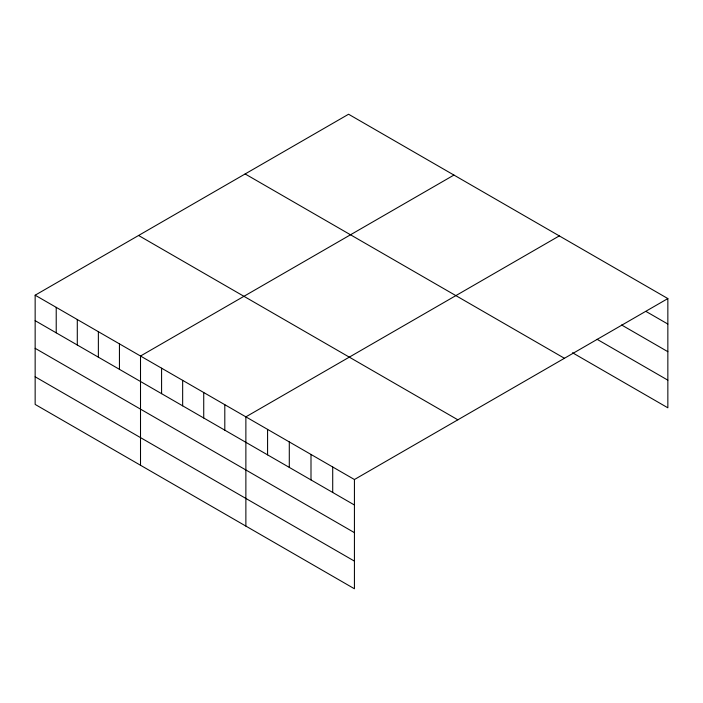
<?xml version="1.0" encoding="UTF-8"?>
<svg xmlns="http://www.w3.org/2000/svg" width="703" height="703" viewBox="0 0 703 703"><rect width="100%" height="100%" fill="white"/><g stroke="black" fill="none" stroke-linecap="round" stroke-linejoin="round"><path stroke-width="1.05" d="M35.15 295.198L354.426 479.525L354.426 588.763L35.15 404.427L35.15 295.198L348.574 114.237L667.85 298.573L667.85 407.802L572.514 352.765M453.936 175.065L140.512 356.026L140.512 465.263M559.298 235.9L245.874 416.853L245.874 526.09M354.426 479.525L667.85 298.573M646.136 311.517L667.85 324.048M621.601 324.979L667.85 351.685M597.058 339.294L667.85 380.165M245.145 173.957L564.421 358.284M138.579 235.479L457.855 419.814M35.15 320.673L354.426 505M35.15 348.31L354.426 532.646M35.15 376.79L354.426 561.117M332.712 466.994L332.712 492.469M310.998 454.454L310.998 479.938M289.293 441.923L289.293 467.398M267.579 429.384L267.579 454.867M224.802 404.691L224.802 430.166M203.729 392.52L203.729 417.995M182.657 380.358L182.657 405.833M161.585 368.187L161.585 393.671M119.44 343.855L119.44 369.339M98.367 331.693L98.367 357.168M77.295 319.522L77.295 345.006M56.222 307.36L56.222 332.835"/></g></svg>
